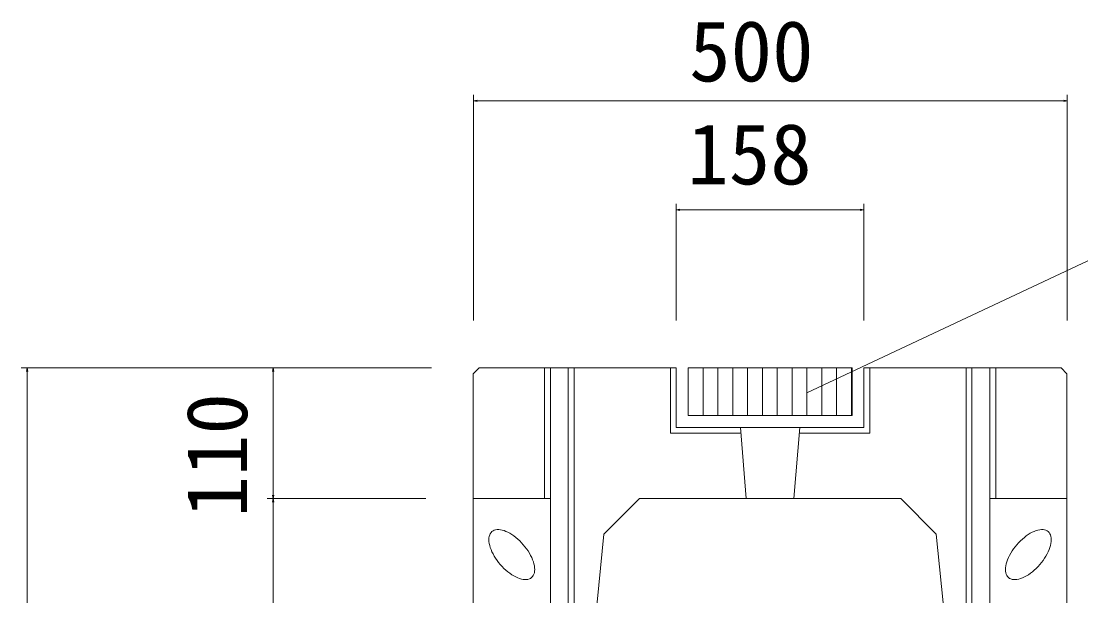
# Model space of a CAD drawing. Units: millimetres on the paper, scale 1:20. Extents: x 2 to 843, y -1 to 593.
# Drawn here: x 209.76 to 254.38, y 456.32 to 480.5 of the extents above; entities that cross this region are included whole.
import ezdxf
from ezdxf.enums import TextEntityAlignment as Align

# ---------------------------------------------------------------- set-up
doc = ezdxf.new("R2010")
doc.units = ezdxf.units.MM
for name, color, linetype, lineweight in [('0_2', 7, 'Continuous', 18), ('D-STR-DIM（寸法）', 7, 'Continuous', 18), ('D-STR-HTXT（旗揚げ）', 4, 'Continuous', 18), ('D-STR（構造物外形線）', 1, 'Continuous', 18)]:
    doc.layers.add(name, color=color, linetype=linetype, lineweight=lineweight)
doc.styles.add('ＭＳ ゴシック', font='')
doc.styles.get('ＭＳ ゴシック').set_extended_font_data('MS Gothic')

msp = doc.modelspace()

# ---------------------------------------------------------------- linework, layer by layer
at = {"layer": '0_2'}
for p, q in [((228.812, 477.145), (228.962, 477.17)), ((228.962, 477.12), (228.812, 477.145)), ((253.662, 477.17), (253.812, 477.145)), ((253.812, 477.145), (253.662, 477.12)), ((237.349, 472.562), (237.499, 472.587)), ((237.499, 472.537), (237.349, 472.562)), ((245.099, 472.587), (245.249, 472.562)), ((245.249, 472.562), (245.099, 472.537)), ((209.99, 465.756), (210.015, 465.906)), ((210.015, 465.906), (210.04, 465.756)), ((220.35, 465.756), (220.375, 465.906)), ((220.375, 465.906), (220.4, 465.756)), ((220.375, 460.406), (220.35, 460.556)), ((220.4, 460.556), (220.375, 460.406)), ((220.35, 460.256), (220.375, 460.406)), ((220.375, 460.406), (220.4, 460.256))]:
    msp.add_line(p, q, dxfattribs=at)
at = {"layer": '0_2', "color": 9}
for p, q in [((228.812, 477.145), (228.832, 477.145)), ((253.812, 477.145), (253.792, 477.145)), ((237.349, 472.562), (237.369, 472.562)), ((245.249, 472.562), (245.229, 472.562)), ((210.015, 465.906), (210.015, 465.886)), ((220.375, 465.906), (220.375, 465.886)), ((220.375, 460.406), (220.375, 460.426)), ((220.375, 460.406), (220.375, 460.386))]:
    msp.add_line(p, q, dxfattribs=at)
at = {"layer": 'D-STR-DIM（寸法）'}
for p, q in [((228.812, 467.906), (228.812, 477.395)), ((228.832, 477.145), (253.792, 477.145)), ((253.812, 467.906), (253.812, 477.395)), ((237.349, 467.906), (237.349, 472.812)), ((245.229, 472.562), (237.369, 472.562)), ((245.249, 467.906), (245.249, 472.812)), ((227.049, 465.906), (209.765, 465.906)), ((210.015, 465.886), (210.015, 436.176)), ((227.049, 465.906), (220.125, 465.906)), ((220.375, 460.426), (220.375, 465.886)), ((226.799, 460.406), (220.125, 460.406)), ((226.799, 460.406), (220.125, 460.406)), ((220.375, 460.386), (220.375, 436.176))]:
    msp.add_line(p, q, dxfattribs=at)
at = {"layer": 'D-STR-HTXT（旗揚げ）'}
msp.add_line((242.852, 464.86), (262.424, 474.046), dxfattribs=at)
at = {"layer": 'D-STR（構造物外形線）'}
for p, q in [((228.799, 465.656), (229.049, 465.906)), ((229.049, 465.906), (237.349, 465.906)), ((231.799, 460.406), (231.799, 465.906)), ((232.049, 436.156), (232.049, 465.906)), ((232.799, 436.156), (232.799, 465.906)), ((233.049, 436.156), (233.049, 465.906)), ((237.099, 465.906), (237.099, 463.156)), ((237.349, 465.906), (237.349, 463.406)), ((244.749, 465.906), (237.849, 465.906)), ((237.849, 465.906), (237.849, 463.906)), ((237.852, 463.906), (237.852, 465.906)), ((238.477, 463.906), (238.477, 465.906)), ((239.102, 463.906), (239.102, 465.906)), ((239.727, 463.906), (239.727, 465.906)), ((240.352, 463.906), (240.352, 465.906)), ((240.977, 463.906), (240.977, 465.906)), ((241.602, 463.906), (241.602, 465.906)), ((242.227, 463.906), (242.227, 465.906)), ((242.852, 463.906), (242.852, 465.906)), ((243.477, 463.906), (243.477, 465.906)), ((244.102, 463.906), (244.102, 465.906)), ((244.727, 463.906), (244.727, 465.906)), ((244.749, 463.906), (244.749, 465.906)), ((253.549, 465.906), (245.249, 465.906)), ((245.249, 465.906), (245.249, 463.406)), ((245.499, 465.906), (245.499, 463.156)), ((249.549, 436.156), (249.549, 465.906)), ((249.799, 436.156), (249.799, 465.906)), ((250.549, 436.156), (250.549, 465.906)), ((250.799, 460.406), (250.799, 465.906)), ((253.549, 465.906), (253.799, 465.656)), ((228.799, 465.656), (228.799, 436.156)), ((253.799, 465.656), (253.799, 436.156)), ((237.849, 463.906), (244.749, 463.906)), ((237.099, 463.156), (240.049, 463.156)), ((237.349, 463.406), (244.241, 463.406)), ((240.049, 463.406), (240.299, 460.406)), ((242.549, 463.406), (242.299, 460.406)), ((245.249, 463.406), (242.549, 463.406)), ((245.499, 463.156), (242.549, 463.156)), ((232.049, 460.406), (228.799, 460.406)), ((235.799, 460.406), (234.299, 458.906)), ((240.299, 460.406), (235.799, 460.406)), ((240.299, 460.406), (246.799, 460.406)), ((246.799, 460.406), (248.299, 458.906)), ((250.549, 460.406), (253.799, 460.406)), ((229.459, 458.681), (229.463, 458.752)), ((229.463, 458.605), (229.459, 458.681)), ((229.463, 458.752), (229.474, 458.818)), ((229.474, 458.818), (229.493, 458.878)), ((229.493, 458.878), (229.518, 458.932)), ((229.518, 458.932), (229.55, 458.979)), ((229.55, 458.979), (229.589, 459.019)), ((229.589, 459.019), (229.635, 459.052)), ((229.635, 459.052), (229.686, 459.077)), ((229.686, 459.077), (229.743, 459.094)), ((229.743, 459.094), (229.805, 459.103)), ((229.805, 459.103), (229.872, 459.104)), ((229.872, 459.104), (229.943, 459.098)), ((229.943, 459.098), (230.018, 459.083)), ((230.018, 459.083), (230.095, 459.061)), ((230.095, 459.061), (230.176, 459.03)), ((230.176, 459.03), (230.258, 458.993)), ((230.258, 458.993), (230.341, 458.948)), ((230.341, 458.948), (230.425, 458.896)), ((230.425, 458.896), (230.509, 458.838)), ((230.509, 458.838), (230.593, 458.774)), ((230.593, 458.774), (230.675, 458.704)), ((230.675, 458.704), (230.755, 458.63)), ((234.299, 458.906), (233.799, 453.906)), ((248.299, 458.906), (248.799, 453.906)), ((251.923, 458.704), (251.842, 458.63)), ((252.005, 458.774), (251.923, 458.704)), ((252.088, 458.838), (252.005, 458.774)), ((252.172, 458.896), (252.088, 458.838)), ((252.256, 458.948), (252.172, 458.896)), ((252.34, 458.993), (252.256, 458.948)), ((252.422, 459.03), (252.34, 458.993)), ((252.502, 459.061), (252.422, 459.03)), ((252.58, 459.083), (252.502, 459.061)), ((252.655, 459.098), (252.58, 459.083)), ((252.726, 459.104), (252.655, 459.098)), ((252.793, 459.103), (252.726, 459.104)), ((252.855, 459.094), (252.793, 459.103)), ((252.912, 459.077), (252.855, 459.094)), ((252.963, 459.052), (252.912, 459.077)), ((253.008, 459.019), (252.963, 459.052)), ((253.047, 458.979), (253.008, 459.019)), ((253.08, 458.932), (253.047, 458.979)), ((253.105, 458.878), (253.08, 458.932)), ((253.123, 458.818), (253.105, 458.878)), ((253.135, 458.752), (253.123, 458.818)), ((253.138, 458.681), (253.135, 458.752)), ((253.135, 458.605), (253.138, 458.681)), ((229.474, 458.524), (229.463, 458.605)), ((229.492, 458.441), (229.474, 458.524)), ((229.517, 458.354), (229.492, 458.441)), ((229.549, 458.265), (229.517, 458.354)), ((229.588, 458.174), (229.549, 458.265)), ((230.755, 458.63), (230.833, 458.551)), ((230.833, 458.551), (230.907, 458.468)), ((230.907, 458.468), (230.978, 458.382)), ((230.978, 458.382), (231.045, 458.294)), ((231.045, 458.294), (231.107, 458.203)), ((251.553, 458.294), (251.491, 458.203)), ((251.619, 458.382), (251.553, 458.294)), ((251.69, 458.468), (251.619, 458.382)), ((251.765, 458.551), (251.69, 458.468)), ((251.842, 458.63), (251.765, 458.551)), ((253.01, 458.174), (253.049, 458.265)), ((253.049, 458.265), (253.081, 458.354)), ((253.081, 458.354), (253.106, 458.441)), ((253.106, 458.441), (253.124, 458.524)), ((253.124, 458.524), (253.135, 458.605)), ((229.633, 458.082), (229.588, 458.174)), ((229.684, 457.99), (229.633, 458.082)), ((229.741, 457.899), (229.684, 457.99)), ((229.803, 457.808), (229.741, 457.899)), ((229.869, 457.72), (229.803, 457.808)), ((231.107, 458.203), (231.164, 458.112)), ((231.164, 458.112), (231.215, 458.02)), ((231.215, 458.02), (231.26, 457.928)), ((231.26, 457.928), (231.299, 457.837)), ((231.299, 457.837), (231.331, 457.748)), ((251.299, 457.837), (251.267, 457.748)), ((251.338, 457.928), (251.299, 457.837)), ((251.383, 458.02), (251.338, 457.928)), ((251.434, 458.112), (251.383, 458.02)), ((251.491, 458.203), (251.434, 458.112)), ((252.728, 457.72), (252.795, 457.808)), ((252.795, 457.808), (252.857, 457.899)), ((252.857, 457.899), (252.914, 457.99)), ((252.914, 457.99), (252.965, 458.082)), ((252.965, 458.082), (253.01, 458.174)), ((229.94, 457.634), (229.869, 457.72)), ((230.015, 457.551), (229.94, 457.634)), ((230.092, 457.472), (230.015, 457.551)), ((230.173, 457.398), (230.092, 457.472)), ((230.255, 457.328), (230.173, 457.398)), ((231.331, 457.748), (231.356, 457.661)), ((231.356, 457.661), (231.374, 457.578)), ((231.385, 457.35), (231.373, 457.284)), ((231.374, 457.578), (231.385, 457.497)), ((231.385, 457.497), (231.388, 457.421)), ((231.388, 457.421), (231.385, 457.35)), ((251.213, 457.497), (251.209, 457.421)), ((251.209, 457.421), (251.213, 457.35)), ((251.224, 457.578), (251.213, 457.497)), ((251.213, 457.35), (251.224, 457.284)), ((251.242, 457.661), (251.224, 457.578)), ((251.267, 457.748), (251.242, 457.661)), ((252.343, 457.328), (252.425, 457.398)), ((252.425, 457.398), (252.505, 457.472)), ((252.505, 457.472), (252.583, 457.551)), ((252.583, 457.551), (252.657, 457.634)), ((252.657, 457.634), (252.728, 457.72)), ((230.338, 457.264), (230.255, 457.328)), ((230.422, 457.206), (230.338, 457.264)), ((230.506, 457.154), (230.422, 457.206)), ((230.59, 457.109), (230.506, 457.154)), ((230.672, 457.072), (230.59, 457.109)), ((230.752, 457.042), (230.672, 457.072)), ((230.83, 457.019), (230.752, 457.042)), ((230.905, 457.004), (230.83, 457.019)), ((230.976, 456.998), (230.905, 457.004)), ((231.043, 456.999), (230.976, 456.998)), ((231.105, 457.008), (231.043, 456.999)), ((231.162, 457.025), (231.105, 457.008)), ((231.213, 457.05), (231.162, 457.025)), ((231.258, 457.083), (231.213, 457.05)), ((231.297, 457.123), (231.258, 457.083)), ((231.33, 457.17), (231.297, 457.123)), ((231.355, 457.224), (231.33, 457.17)), ((231.373, 457.284), (231.355, 457.224)), ((251.224, 457.284), (251.243, 457.224)), ((251.243, 457.224), (251.268, 457.17)), ((251.268, 457.17), (251.3, 457.123)), ((251.3, 457.123), (251.339, 457.083)), ((251.339, 457.083), (251.385, 457.05)), ((251.385, 457.05), (251.436, 457.025)), ((251.436, 457.025), (251.493, 457.008)), ((251.493, 457.008), (251.555, 456.999)), ((251.555, 456.999), (251.622, 456.998)), ((251.622, 456.998), (251.693, 457.004)), ((251.693, 457.004), (251.768, 457.019)), ((251.768, 457.019), (251.845, 457.042)), ((251.845, 457.042), (251.926, 457.072)), ((251.926, 457.072), (252.008, 457.109)), ((252.008, 457.109), (252.091, 457.154)), ((252.091, 457.154), (252.175, 457.206)), ((252.175, 457.206), (252.259, 457.264)), ((252.259, 457.264), (252.343, 457.328))]:
    msp.add_line(p, q, dxfattribs=at)

# ---------------------------------------------------------------- texts
at = {"layer": 'D-STR-DIM（寸法）', "style": 'ＭＳ ゴシック'}
for s, p in [('500', (237.892, 477.195)), ('158', (237.815, 472.861))]:
    msp.add_text(s, height=2.566, dxfattribs=at).set_placement(p, align=Align.BOTTOM_LEFT)
msp.add_text('110', height=2.566, rotation=90, dxfattribs=at).set_placement((220.05, 459.612), align=Align.BOTTOM_LEFT)

doc.saveas('drawing.dxf')
